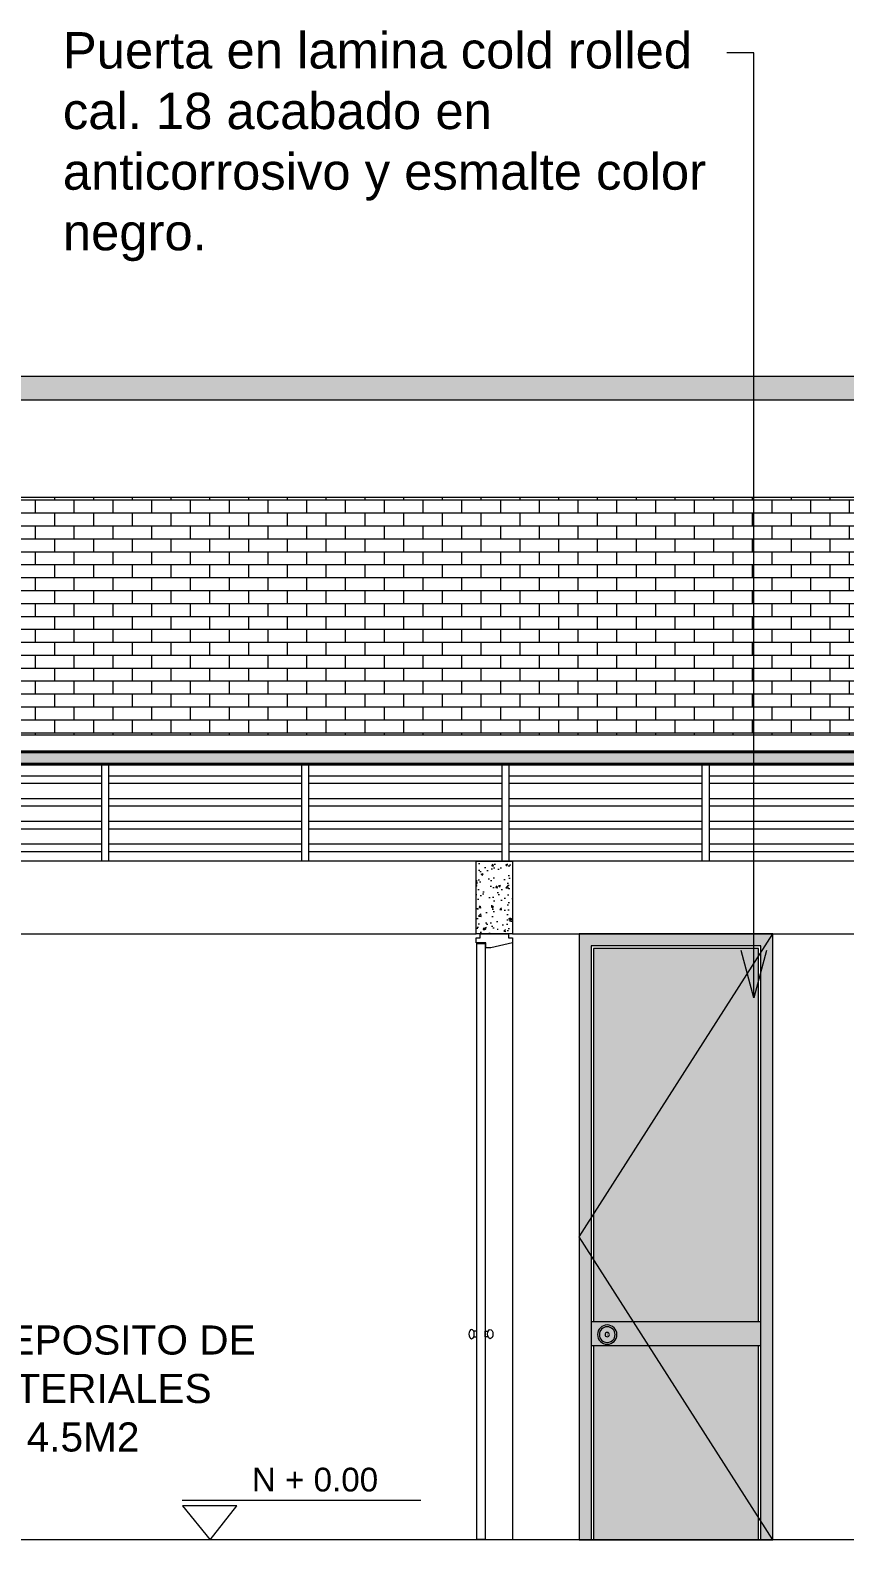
# Model space of a CAD drawing. Header units: metres. Extents: x 98211 to 98447, y 101204 to 101327.
# Drawn here: x 98225.84 to 98229.2, y 101269.19 to 101275.42 of the extents above; entities that cross this region are included whole.
import ezdxf
from ezdxf import colors
from ezdxf.entities.mleader import LeaderData, LeaderLine
from ezdxf.math import Vec2, Vec3

# ---------------------------------------------------------------- set-up
doc = ezdxf.new("R2010")
doc.units = ezdxf.units.M
doc.header["$LTSCALE"] = 8
doc.header["$MEASUREMENT"] = 0
doc.linetypes.add('HIDDEN', pattern=[0.375, 0.25, -0.125])
doc.layers.get('0').update_dxf_attribs({"linetype": 'CONTINUOUS', "lineweight": 9})
for name, color, linetype, lineweight in [('A-CARP-MET', 1, 'CONTINUOUS', 13), ('A-PLAN-ACHU1', 105, 'CONTINUOUS', 9), ('A-PLAN-ACHU2', 146, 'CONTINUOUS', 0), ('A-PLAN-ACHU3', 250, 'CONTINUOUS', 0), ('A-PUER', 36, 'CONTINUOUS', 13), ('A_ACHU-1', 253, 'CONTINUOUS', 0), ('A_ACHURADADOS', 9, 'CONTINUOUS', 0), ('A_CARP-MAD', 46, 'CONTINUOUS', 18), ('A_MURO', 7, 'CONTINUOUS', 40), ('A_MURO-ENCHA', 141, 'CONTINUOUS', 15), ('A_PLAN-7', 241, 'CONTINUOUS', 15), ('A_PLAN-8', 8, 'CONTINUOUS', 13), ('A_PROY', 16, 'HIDDEN', 5), ('A_PUER', 134, 'CONTINUOUS', 18), ('A_TEXT', 154, 'CONTINUOUS', 0), ('A_TEXT-NIVL', 54, 'CONTINUOUS', 20), ('A_TEXT-NOTA', 53, 'CONTINUOUS', 20)]:
    doc.layers.add(name, color=color, linetype=linetype, lineweight=lineweight)
doc.styles.add('ARIAL', font='arial.ttf')
doc.styles.add('DIM', font='arial.ttf')
pattern_1 = [(0, (96679.96171078, 100594.252723235), (0, 4e-05), [])]

# ---------------------------------------------------------------- blocks, each defined once
blk = doc.blocks.new('Puerta 10')
at = {"layer": 'A-PLAN-ACHU3'}
h = blk.add_hatch(dxfattribs=at)
h.set_pattern_fill('ZONECL', color=254, scale=0.01, pattern_type=2)
h.set_pattern_definition(pattern_1)
h.paths.add_polyline_path([(99493.1906, 101766.3122), (99493.8706, 101766.3122), (99493.8706, 101767.8522), (99493.1906, 101767.8522)])
h = blk.add_hatch(dxfattribs=at)
h.set_pattern_fill('ZONECL', color=254, scale=0.01, pattern_type=2)
h.set_pattern_definition(pattern_1)
h.paths.add_polyline_path([(99493.1906, 101765.4122), (99493.8706, 101765.4122), (99493.8706, 101766.2122), (99493.1906, 101766.2122)])
at = {"layer": 'A-PUER', "transparency": 33554687}
h = blk.add_hatch(color=256, dxfattribs=at)
h.dxf.hatch_style = 1
h.set_gradient(color1=(91, 91, 91), color2=(214, 214, 214), tint=1, name='CURVED')
h.paths.add_polyline_path([(99493.1306, 101767.9122), (99493.1306, 101765.4122), (99493.1806, 101765.4122), (99493.1806, 101767.8622), (99493.8806, 101767.8622), (99493.8806, 101765.4122), (99493.9306, 101765.4122), (99493.9306, 101767.9122)])
h = blk.add_hatch(color=256, dxfattribs=at)
h.dxf.hatch_style = 1
h.set_gradient(color1=(91, 91, 91), color2=(214, 214, 214), tint=1, name='CURVED')
h.paths.add_polyline_path([(99493.1806, 101766.3122), (99493.8806, 101766.3122), (99493.8806, 101766.2122), (99493.1806, 101766.2122)])
at = {"layer": 'A-CARP-MET'}
blk.add_circle((99493.8146, 101766.2588), 0.04, dxfattribs=at)
at = {"layer": 'A-PLAN-ACHU1', "const_width": 0.001}
blk.add_lwpolyline([(99493.8157, 101766.2662), (99493.813, 101766.2633), (99493.8154, 101766.2605), (99493.8128, 101766.2583), (99493.8154, 101766.2561), (99493.8128, 101766.2527)], dxfattribs=at)
at = {"layer": 'A-PLAN-ACHU1'}
for radius in [0.0324, 0.00896]:
    blk.add_circle((99493.8146, 101766.2588), radius, dxfattribs=at)
at = {"layer": 'A-PLAN-ACHU2'}
blk.add_circle((99493.8146, 101766.2588), 0.04, dxfattribs=at)
at = {"layer": 'A_PLAN-8'}
for points in [[(99493.1906, 101766.3122), (99493.1906, 101767.8522), (99493.8706, 101767.8522), (99493.8706, 101766.3122)], [(99493.1906, 101765.4122), (99493.1906, 101766.2122)], [(99493.8706, 101766.2122), (99493.8706, 101765.4122)]]:
    blk.add_lwpolyline(points, dxfattribs=at)
at = {"layer": 'A_PROY', "ltscale": 2}
blk.add_lwpolyline([(99493.1306, 101765.4122), (99493.9306, 101766.6622), (99493.1306, 101767.9122)], dxfattribs=at)
at = {"layer": 'A_PUER'}
for p, q in [((99493.1806, 101766.3122), (99493.8806, 101766.3122)), ((99493.1806, 101766.2122), (99493.8806, 101766.2122))]:
    blk.add_line(p, q, dxfattribs=at)
blk.add_lwpolyline([(99493.9306, 101765.4122), (99493.1306, 101765.4122), (99493.1306, 101767.9122), (99493.9306, 101767.9122)], close=True, dxfattribs=at)
blk.add_lwpolyline([(99493.1806, 101765.4122), (99493.1806, 101767.8622), (99493.8806, 101767.8622), (99493.8806, 101765.4122)], dxfattribs=at)
blk = doc.blocks.new('_Open30')
at = {"color": 0, "linetype": 'ByBlock', "lineweight": -2}
for p, q in [((-1, 0.268), (0, 0)), ((0, 0), (-1, -0.268)), ((0, 0), (-1, 0))]:
    blk.add_line(p, q, dxfattribs=at)
blk = doc.blocks.new('NIVEL ARQUITECTONICO')
at = {"layer": 'A_TEXT-NIVL'}
blk.add_line((-0.8796, 0), (0, 0), dxfattribs=at)
blk.add_lwpolyline([(-0.7761, -0.1464), (-0.6785, -0.0214), (-0.8785, -0.0214)], close=True, dxfattribs=at)
at = {"layer": 'A_TEXT-NOTA', "linetype": 'Continuous', "style": 'ARIAL'}
blk.add_attdef('Q', (-0.5919, 0.0318), '', height=0.0875, dxfattribs=at)

msp = doc.modelspace()

# ---------------------------------------------------------------- hatches: boundary and pattern name
at = {"layer": 'A_ACHU-1'}
h = msp.add_hatch(dxfattribs=at)
h.set_pattern_fill('AR-BRSTD,_O', color=256, scale=0.02)
h.set_pattern_definition([(0, (5.78027, -10.537793), (0, 0.05334), []), (90, (5.78027, -10.53779), (-0.08, 0.05334), [0.05334, -0.05334])])
h.paths.add_polyline_path([(98224.9289, 101273.4924), (98224.9289, 101272.5118), (98232.9289, 101272.5118), (98232.9289, 101273.4924)])
h = msp.add_hatch(color=7, dxfattribs=at)
h.dxf.hatch_style = 1
h.paths.add_polyline_path([(98232.9289, 101272.4418), (98224.9289, 101272.4418), (98224.9289, 101272.3918), (98232.9289, 101272.3918)])
at = {"layer": 'A_ACHURADADOS'}
h = msp.add_hatch(dxfattribs=at)
h.set_pattern_fill('AR-CONC', color=256, scale=0.012, style=0)
h.set_pattern_definition([(50, (-144.92531, -136.403506), (0.086071221912, -0.007530256198), [0.009, -0.099]), (355, (-144.92531, -136.40351), (-0.016650160034, 0.090263056044), [0.0072, -0.0792]), (100.45144446, (-144.918135, -136.40413), (0.069421061607, 0.082732798916), [0.00764882304, -0.08413705344]), (46.1842, (-144.92531, -136.37951), (0.12806895968, -0.019862313695), [0.0135, -0.1485]), (96.63563549, (-144.91464, -136.38116), (0.11215943348, 0.11689423209), [0.01147324104, -0.1262056512]), (351.18416399, (-144.92531, -136.3795), (0.11215943341, 0.11689423203), [0.0108, -0.11880000012]), (21, (-144.91331, -136.385506), (0.071628846254, -0.04831426688), [0.009, -0.099]), (326, (-144.91331, -136.38551), (0.02919783983, 0.087018005406), [0.0072, -0.0792]), (71.45144474, (-144.90734, -136.38953), (0.10082668521, 0.038703738337), [0.0076488228, -0.08413705344]), (37.5, (-144.925308, -136.403506), (0.001459182638, 0.03994726246), [0, -0.07824, 0, -0.0804, 0, -0.0795]), (7.5, (-144.925308, -136.403506), (0.031568344493, 0.047329405426), [0, -0.04584, 0, -0.07644, 0, -0.0303]), (327.5, (-144.952068, -136.403506), (0.064058692341, -0.002706584608), [0, -0.03, 0, -0.0936, 0, -0.1242]), (317.5, (-144.96407, -136.403506), (0.06998234032, 0.01201259788), [0, -0.039, 0, -0.06216, 0, -0.0882])])
h.paths.add_polyline_path([(98233.0789, 101273.8924), (98224.7789, 101273.8924), (98224.7789, 101273.9924), (98233.0789, 101273.9924)])
h = msp.add_hatch(dxfattribs=at)
h.set_pattern_fill('AR-CONC', color=256, scale=0.012, style=0)
h.set_pattern_definition([(50, (9.367476, -9.986455), (0.086071221912, -0.007530256198), [0.009, -0.099]), (355, (9.36748, -9.986455), (-0.016650160034, 0.090263056044), [0.0072, -0.0792]), (100.45144446, (9.37465, -9.98708), (0.069421061607, 0.082732798916), [0.00764882304, -0.08413705344]), (46.1842, (9.36748, -9.96246), (0.12806895968, -0.019862313695), [0.0135, -0.1485]), (96.63563549, (9.37815, -9.96411), (0.11215943348, 0.11689423209), [0.01147324104, -0.1262056512]), (351.18416399, (9.36748, -9.96246), (0.11215943341, 0.11689423203), [0.0108, -0.11880000012]), (21, (9.379476, -9.968455), (0.071628846254, -0.04831426688), [0.009, -0.099]), (326, (9.37948, -9.968455), (0.02919783983, 0.087018005406), [0.0072, -0.0792]), (71.45144474, (9.385445, -9.97248), (0.10082668521, 0.038703738337), [0.0076488228, -0.08413705344]), (37.5, (9.367476, -9.986455), (0.001459182638, 0.03994726246), [0, -0.07824, 0, -0.0804, 0, -0.0795]), (7.5, (9.367476, -9.986455), (0.031568344493, 0.047329405426), [0, -0.04584, 0, -0.07644, 0, -0.0303]), (327.5, (9.340716, -9.986455), (0.064058692341, -0.002706584608), [0, -0.03, 0, -0.0936, 0, -0.1242]), (317.5, (9.328716, -9.986455), (0.06998234032, 0.01201259788), [0, -0.039, 0, -0.06216, 0, -0.0882])])
h.paths.add_polyline_path([(98227.8289, 101271.9911), (98227.8289, 101271.6911), (98227.6789, 101271.6911), (98227.6789, 101271.9911)])
at = {"layer": 'A_CARP-MAD'}
h = msp.add_hatch(dxfattribs=at)
h.set_pattern_fill('ANSI32,_O', color=256, scale=0.25, angle=135)
h.set_pattern_definition([(180, (0, 0), (-1e-17, -0.09375), []), (180, (-0.03125, 0.03125), (-1e-17, -0.09375), [])])
h.paths.add_polyline_path([(98225.3061, 101272.3918), (98224.9005, 101272.3918), (98224.9005, 101271.9912), (98225.3061, 101271.9912)])
h.paths.add_polyline_path([(98226.1319, 101272.3918), (98225.3361, 101272.3918), (98225.3361, 101271.9912), (98226.1319, 101271.9912)])
h.paths.add_polyline_path([(98226.9576, 101272.3918), (98226.1619, 101272.3918), (98226.1619, 101271.9912), (98226.9576, 101271.9912)])
h.paths.add_polyline_path([(98227.7845, 101272.3918), (98226.9876, 101272.3918), (98226.9876, 101271.9912), (98227.7845, 101271.9912)])
h.paths.add_polyline_path([(98228.6103, 101272.3918), (98227.8145, 101272.3918), (98227.8145, 101271.9912), (98228.6103, 101271.9912)])
h.paths.add_polyline_path([(98229.4372, 101272.3918), (98228.6403, 101272.3918), (98228.6403, 101271.9912), (98229.4372, 101271.9912)])
h.paths.add_polyline_path([(98230.263, 101272.3918), (98229.4672, 101272.3918), (98229.4672, 101271.9912), (98230.263, 101271.9912)])
h.paths.add_polyline_path([(98231.0898, 101272.3918), (98230.293, 101272.3918), (98230.293, 101271.9912), (98231.0898, 101271.9912)])
h.paths.add_polyline_path([(98231.9156, 101272.3918), (98231.1198, 101272.3918), (98231.1198, 101271.9912), (98231.9156, 101271.9912)])
h.paths.add_polyline_path([(98232.7425, 101272.3918), (98231.9456, 101272.3918), (98231.9456, 101271.9912), (98232.7425, 101271.9912)])
h.paths.add_polyline_path([(98232.9574, 101272.3918), (98232.7725, 101272.3918), (98232.7725, 101271.9912), (98232.9574, 101271.9912)])

# ---------------------------------------------------------------- linework, layer by layer
at = {"layer": 'A_ACHURADADOS'}
msp.add_lwpolyline([(98233.0789, 101273.8924), (98224.7789, 101273.8924), (98224.7789, 101273.9924), (98233.0789, 101273.9924)], close=True, dxfattribs=at)
msp.add_lwpolyline([(98227.8289, 101271.9911), (98227.8289, 101271.6911), (98227.6789, 101271.6911), (98227.6789, 101271.9911), (98227.8289, 101271.9911)], dxfattribs=at)
at = {"layer": 'A_CARP-MAD'}
for p, q in [((98226.1319, 101272.3918), (98226.1319, 101271.9912)), ((98226.1619, 101272.3918), (98226.1619, 101271.9912)), ((98226.9576, 101272.3918), (98226.9576, 101271.9912)), ((98226.9876, 101272.3918), (98226.9876, 101271.9912)), ((98227.7845, 101272.3918), (98227.7845, 101271.9912)), ((98227.7845, 101272.3918), (98227.7845, 101271.9912)), ((98227.8145, 101272.3918), (98227.8145, 101271.9912)), ((98227.8145, 101272.3918), (98227.8145, 101271.9912)), ((98228.6103, 101272.3918), (98228.6103, 101271.9912)), ((98228.6403, 101272.3918), (98228.6403, 101271.9912))]:
    msp.add_line(p, q, dxfattribs=at)
at = {"layer": 'A_MURO'}
msp.add_lwpolyline([(98232.9289, 101272.4418), (98224.9289, 101272.4418), (98224.9289, 101272.3918), (98232.9289, 101272.3918)], close=True, dxfattribs=at)
at = {"layer": 'A_MURO-ENCHA'}
msp.add_line((98232.9289, 101269.1911), (98224.9289, 101269.1911), dxfattribs=at)
at = {"layer": 'A_PLAN-7'}
for p, q in [((98224.7789, 101273.4924), (98233.0789, 101273.4924)), ((98224.9289, 101272.5118), (98232.9289, 101272.5118)), ((98224.9289, 101271.6911), (98227.6789, 101271.6911)), ((98227.8289, 101271.6911), (98232.9289, 101271.6911)), ((98227.8289, 101271.6541), (98227.8289, 101269.1911))]:
    msp.add_line(p, q, dxfattribs=at)
msp.add_lwpolyline([(98233.0789, 101271.9912), (98224.7789, 101271.9912), (98224.7789, 101272.3918), (98233.0789, 101272.3918)], close=True, dxfattribs=at)
at = {"layer": 'A_PUER'}
msp.add_lwpolyline([(98227.8119, 101271.6911), (98227.8119, 101271.6741), (98227.8289, 101271.6741), (98227.8289, 101271.6541), (98227.7389, 101271.6341), (98227.7189, 101271.6341), (98227.7189, 101271.6541), (98227.6789, 101271.6541), (98227.6789, 101271.6741), (98227.6959, 101271.6741), (98227.6959, 101271.6911)], close=True, dxfattribs=at)
for points in [[(98227.6812, 101271.651), (98227.7162, 101271.651), (98227.7162, 101269.1929), (98227.6812, 101269.1929), (98227.6812, 101271.651)], [(98227.6692, 101270.029), (98227.6812, 101270.029), (98227.6812, 101270.052), (98227.6685, 101270.052)], [(98227.7282, 101270.029), (98227.7162, 101270.029), (98227.7162, 101270.052), (98227.7289, 101270.052)]]:
    msp.add_lwpolyline(points, dxfattribs=at)
at = {"layer": 'A_PUER', "extrusion": (0, 0, -1)}
msp.add_ellipse((98227.6601, 101270.0398), major_axis=(0, 0.0189), ratio=0.585073, dxfattribs=at)
at = {"layer": 'A_PUER'}
msp.add_ellipse((98227.7373, 101270.0398), major_axis=(0, 0.0189), ratio=0.585073, dxfattribs=at)

# ---------------------------------------------------------------- block references
at = {"color": 1}
ref = msp.add_blockref('NIVEL ARQUITECTONICO', (98227.4506, 101269.355), dxfattribs=dict(at, xscale=1.12, yscale=1.12, zscale=1.12))
ref.add_attrib('Q', 'N + 0.00', (98226.7532, 101269.3906, 2254.2981), dxfattribs={"layer": 'A_TEXT-NOTA', "linetype": 'Continuous', "height": 0.098, "style": 'ARIAL'})
at = {"layer": 'A_PUER', "xscale": -1}
msp.add_blockref('Puerta 10', (197722.0345, -496.2211), dxfattribs=at)

# ---------------------------------------------------------------- texts
at = {"layer": 'A_TEXT', "insert": (98225.0546, 101270.0755), "char_height": 0.12, "width": 2.003368, "attachment_point": 1, "style": 'DIM'}
msp.add_mtext('\\pxqc;17. DEPOSITO DE MATERIALES\\P4.5M2', dxfattribs=at)

# ---------------------------------------------------------------- leaders
at = {"layer": 'A_TEXT-NOTA'}
ml = msp.add_multileader_mtext('Standard', dxfattribs=at)
ml.set_content('{\\fArial|b0|i0|c0|p32;\\H0.88235x;Puerta en lamina cold rolled cal. 18 acabado en anticorrosivo y esmalte color negro.\\H1.1333x;\\P\\pq*; }', color=256, style='ARIAL')
ml.set_leader_properties(color=256, linetype='ByLayer', lineweight=-1)
ml.set_arrow_properties(name='OPEN30')
ml.build(insert=Vec2(0, 0))
ml.multileader.update_dxf_attribs({"dogleg_length": 0.78, "arrow_head_size": 0.195})
ctx = ml.context
ctx.base_point, ctx.char_height, ctx.arrow_head_size, ctx.landing_gap_size, ctx.plane_origin = Vec3(98225.883, 101275.3265), 0.17, 0.195, 0.09, Vec3(98228.6911, 101271.0159)
notes = []
notes.append((ctx, [(1, (1, 1, 0), (98228.8254, 101275.3265), (-1, 0), 0.1119, [(0, [(98228.8254, 101271.4278)], 0, [])])]))
ctx.mtext.insert, ctx.mtext.width, ctx.mtext.flow_direction = Vec3(98225.973, 101275.4115), 2.704704, 5
for ctx, leaders in notes:
    for number, flags, end, landing, length, lines in leaders:
        leader = LeaderData()
        leader.index, (leader.has_last_leader_line, leader.has_dogleg_vector, leader.attachment_direction) = number, flags
        leader.last_leader_point, leader.dogleg_vector, leader.dogleg_length = Vec3(end), Vec3(landing), length
        for number, points, colour, breaks in lines:
            line = LeaderLine()
            line.index, line.vertices, line.color, line.breaks = number, Vec3.list(points), colors.encode_raw_color(colour), breaks
            leader.lines.append(line)
        ctx.leaders.append(leader)

doc.saveas('drawing.dxf')
